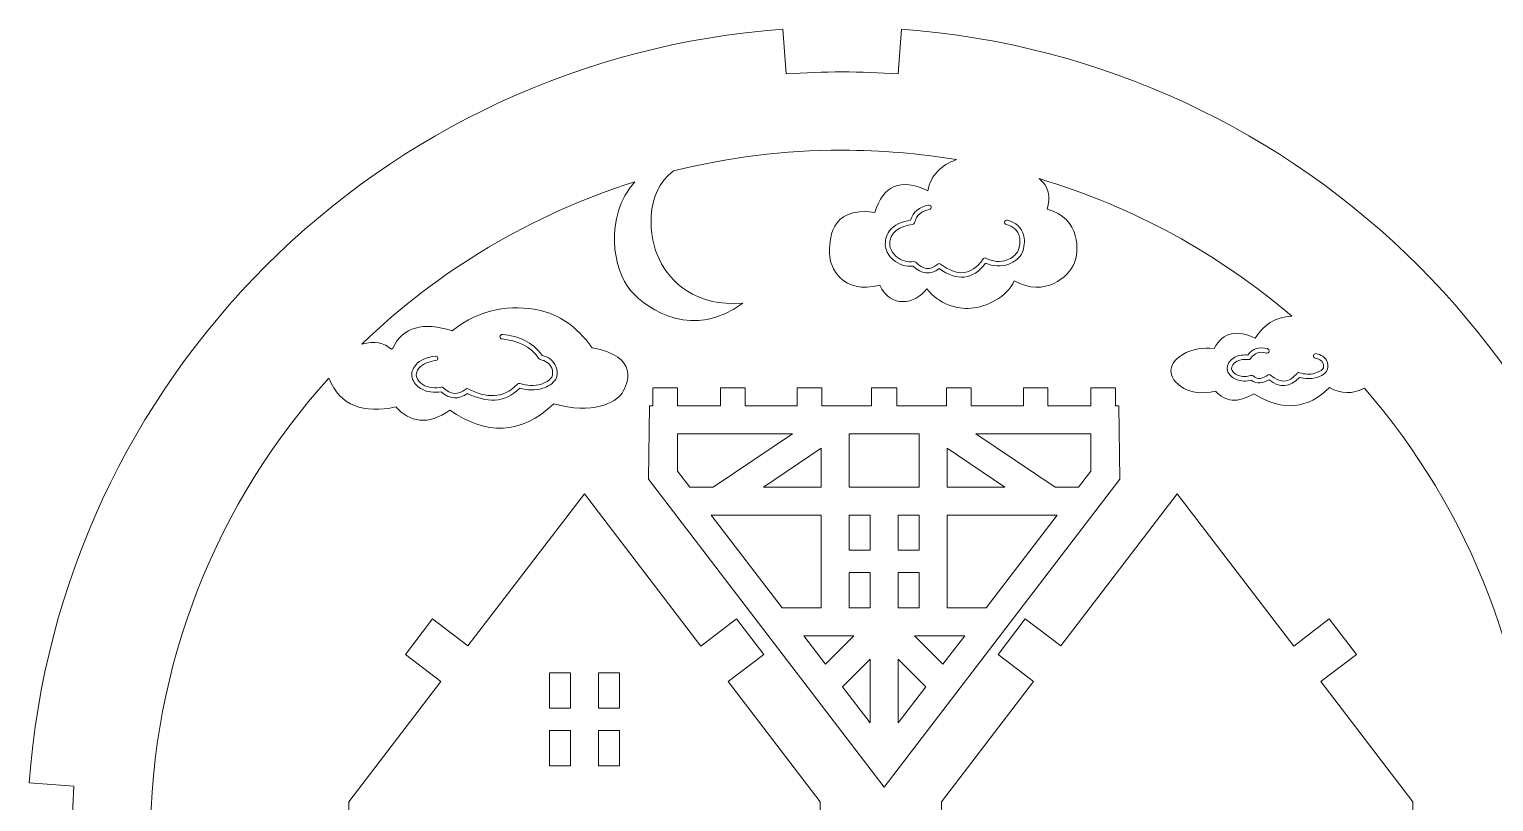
# Model space of a CAD drawing. Header units: centimetres. Extents: x -21 to 17.8, y -9.4 to 14.5.
# Drawn here: x -20.98 to -7.89, y 7.6 to 14.5 of the extents above; entities that cross this region are included whole.
import ezdxf

# ---------------------------------------------------------------- set-up
doc = ezdxf.new("R2010")
doc.units = ezdxf.units.CM
doc.header["$MEASUREMENT"] = 0
doc.layers.add('layer 1', color=7, linetype='Continuous')

msp = doc.modelspace()

# ---------------------------------------------------------------- linework, layer by layer
at = {"layer": 'layer 1', "color": 250, "lineweight": 9}
for points, knots in [([(-8.53637, 2.70419), (-8.53637, 2.70419), (-8.2356, 2.4405), (-8.2356, 2.4405), (-8.2356, 2.4405), (-7.22094, 3.59784), (-6.56722, 5.07958), (-6.45026, 6.70987), (-6.45026, 6.70987), (-6.45026, 6.70987), (-6.84924, 6.7385), (-6.84924, 6.7385), (-6.84924, 6.7385), (-6.83739, 6.90362), (-6.83135, 7.07036), (-6.83135, 7.2385), (-6.83135, 7.2385), (-6.83135, 7.40664), (-6.83739, 7.57338), (-6.84924, 7.7385), (-6.84924, 7.7385), (-6.84924, 7.7385), (-6.45026, 7.76712), (-6.45026, 7.76712), (-6.45026, 7.76712), (-6.70854, 11.36714), (-9.58405, 14.24265), (-13.18407, 14.50094), (-13.18407, 14.50094), (-13.18407, 14.50094), (-13.2127, 14.10196), (-13.2127, 14.10196), (-13.2127, 14.10196), (-13.37782, 14.11381), (-13.54456, 14.11985), (-13.7127, 14.11985), (-13.7127, 14.11985), (-13.88084, 14.11985), (-14.04758, 14.11381), (-14.2127, 14.10196), (-14.2127, 14.10196), (-14.2127, 14.10196), (-14.24133, 14.50094), (-14.24133, 14.50094), (-14.24133, 14.50094), (-17.84134, 14.24266), (-20.71686, 11.36714), (-20.97514, 7.76712), (-20.97514, 7.76712), (-20.97514, 7.76712), (-20.57617, 7.7385), (-20.57617, 7.7385), (-20.57617, 7.7385), (-20.58801, 7.57338), (-20.59405, 7.40664), (-20.59405, 7.2385), (-20.59405, 7.2385), (-20.59405, 7.07036), (-20.58801, 6.90362), (-20.57617, 6.7385), (-20.57617, 6.7385), (-20.57617, 6.7385), (-20.97514, 6.70987), (-20.97514, 6.70987), (-20.97514, 6.70987), (-20.85817, 5.07958), (-20.20446, 3.59785), (-19.1898, 2.4405), (-19.1898, 2.4405), (-19.1898, 2.4405), (-18.88903, 2.7042), (-18.88903, 2.7042), (-18.88903, 2.7042), (-18.669, 2.45323), (-18.43102, 2.21839), (-18.17708, 2.0017), (-18.17708, 2.0017), (-18.17708, 2.0017), (-18.43673, 1.69742), (-18.43673, 1.69742), (-18.43673, 1.69742), (-18.93551, 1.70855), (-19.27326, 1.49655), (-19.42137, 1.20314), (-19.42137, 1.20314), (-19.54112, 0.96593), (-19.63145, 0.55458), (-19.34669, 0.1815), (-19.34669, 0.1815), (-19.2268, 0.05302), (-19.07389, 0.04229), (-18.98548, 0.08612), (-18.98548, 0.08612), (-18.91164, 0.12273), (-18.77253, 0.23098), (-18.84401, 0.38524), (-18.84401, 0.38524), (-18.94223, 0.56103), (-18.9688, 0.69196), (-18.90351, 0.76532), (-18.90351, 0.76532), (-18.84595, 0.83001), (-18.70637, 0.89494), (-18.5027, 0.81651), (-18.5027, 0.81651), (-17.87093, 0.57594), (-18.02098, -0.27176), (-18.15902, -0.74442), (-18.15902, -0.74442), (-18.36718, -1.45712), (-19.08965, -2.06401), (-19.93655, -2.62312), (-19.93655, -2.62312), (-20.0852, -2.70235), (-20.21192, -2.90297), (-20.21192, -3.13317), (-20.21192, -3.13317), (-20.21192, -3.47218), (-19.9371, -3.747), (-19.59809, -3.747), (-19.59809, -3.747), (-19.30118, -3.747), (-19.0535, -3.5362), (-18.99657, -3.2561), (-18.99657, -3.2561), (-18.97755, -3.53036), (-18.74672, -3.747), (-18.46478, -3.747), (-18.46478, -3.747), (-18.17039, -3.747), (-17.93173, -3.51079), (-17.93173, -3.21941), (-17.93173, -3.21941), (-17.93173, -3.51079), (-17.69552, -3.747), (-17.40414, -3.747), (-17.40414, -3.747), (-17.11276, -3.747), (-16.87655, -3.51079), (-16.87655, -3.21941), (-16.87655, -3.21941), (-16.87655, -3.51079), (-16.64035, -3.747), (-16.34897, -3.747), (-16.34897, -3.747), (-16.06764, -3.747), (-15.83772, -3.5268), (-15.82221, -3.24935), (-15.82221, -3.24935), (-15.8067, -3.52679), (-15.57679, -3.747), (-15.29546, -3.747), (-15.29546, -3.747), (-15.00408, -3.747), (-14.76787, -3.51079), (-14.76787, -3.21941), (-14.76787, -3.21941), (-14.76787, -3.51079), (-14.53166, -3.747), (-14.24029, -3.747), (-14.24029, -3.747), (-13.94891, -3.747), (-13.7127, -3.51079), (-13.7127, -3.21941), (-13.7127, -3.21941), (-13.7127, -3.51079), (-13.47649, -3.747), (-13.18511, -3.747), (-13.18511, -3.747), (-12.89374, -3.747), (-12.65753, -3.51079), (-12.65753, -3.21941), (-12.65753, -3.21941), (-12.65753, -3.51079), (-12.42132, -3.747), (-12.12994, -3.747), (-12.12994, -3.747), (-11.84861, -3.747), (-11.6187, -3.52679), (-11.60319, -3.24935), (-11.60319, -3.24935), (-11.58768, -3.5268), (-11.35776, -3.747), (-11.07643, -3.747), (-11.07643, -3.747), (-10.78505, -3.747), (-10.54885, -3.51079), (-10.54885, -3.21941), (-10.54885, -3.21941), (-10.54885, -3.51079), (-10.31264, -3.747), (-10.02126, -3.747), (-10.02126, -3.747), (-9.72988, -3.747), (-9.49367, -3.51079), (-9.49367, -3.21941), (-9.49367, -3.21941), (-9.49367, -3.51079), (-9.25501, -3.747), (-8.96062, -3.747), (-8.96062, -3.747), (-8.67868, -3.747), (-8.44785, -3.53036), (-8.42883, -3.2561), (-8.42883, -3.2561), (-8.3719, -3.5362), (-8.12422, -3.747), (-7.82731, -3.747), (-7.82731, -3.747), (-7.4883, -3.747), (-7.21348, -3.47218), (-7.21348, -3.13317), (-7.21348, -3.13317), (-7.21348, -2.90297), (-7.3402, -2.70235), (-7.48885, -2.62312), (-7.48885, -2.62312), (-8.33575, -2.06401), (-9.05822, -1.45712), (-9.26638, -0.74442), (-9.26638, -0.74442), (-9.40442, -0.27176), (-9.55447, 0.57594), (-8.9227, 0.81651), (-8.9227, 0.81651), (-8.71903, 0.89494), (-8.57945, 0.83001), (-8.52189, 0.76532), (-8.52189, 0.76532), (-8.4566, 0.69196), (-8.48317, 0.56103), (-8.58139, 0.38524), (-8.58139, 0.38524), (-8.65287, 0.23098), (-8.51376, 0.12273), (-8.43992, 0.08612), (-8.43992, 0.08612), (-8.35151, 0.04229), (-8.1986, 0.05302), (-8.07871, 0.1815), (-8.07871, 0.1815), (-7.79395, 0.55458), (-7.88428, 0.96593), (-8.00403, 1.20314), (-8.00403, 1.20314), (-8.15214, 1.49655), (-8.48989, 1.70855), (-8.98867, 1.69742), (-8.98867, 1.69742), (-8.98867, 1.69742), (-9.24832, 2.0017), (-9.24832, 2.0017), (-9.24832, 2.0017), (-8.99439, 2.21838), (-8.7564, 2.45323), (-8.53637, 2.70419)], [0, 0, 0, 0, 0.01538462, 0.01538462, 0.01538462, 0.01538462, 0.03076923, 0.03076923, 0.03076923, 0.03076923, 0.04615385, 0.04615385, 0.04615385, 0.04615385, 0.06153846, 0.06153846, 0.06153846, 0.06153846, 0.07692308, 0.07692308, 0.07692308, 0.07692308, 0.09230769, 0.09230769, 0.09230769, 0.09230769, 0.10769231, 0.10769231, 0.10769231, 0.10769231, 0.12307692, 0.12307692, 0.12307692, 0.12307692, 0.13846154, 0.13846154, 0.13846154, 0.13846154, 0.15384615, 0.15384615, 0.15384615, 0.15384615, 0.16923077, 0.16923077, 0.16923077, 0.16923077, 0.18461538, 0.18461538, 0.18461538, 0.18461538, 0.2, 0.2, 0.2, 0.2, 0.21538462, 0.21538462, 0.21538462, 0.21538462, 0.23076923, 0.23076923, 0.23076923, 0.23076923, 0.24615385, 0.24615385, 0.24615385, 0.24615385, 0.26153846, 0.26153846, 0.26153846, 0.26153846, 0.27692308, 0.27692308, 0.27692308, 0.27692308, 0.29230769, 0.29230769, 0.29230769, 0.29230769, 0.30769231, 0.30769231, 0.30769231, 0.30769231, 0.32307692, 0.32307692, 0.32307692, 0.32307692, 0.33846154, 0.33846154, 0.33846154, 0.33846154, 0.35384615, 0.35384615, 0.35384615, 0.35384615, 0.36923077, 0.36923077, 0.36923077, 0.36923077, 0.38461538, 0.38461538, 0.38461538, 0.38461538, 0.4, 0.4, 0.4, 0.4, 0.41538462, 0.41538462, 0.41538462, 0.41538462, 0.43076923, 0.43076923, 0.43076923, 0.43076923, 0.44615385, 0.44615385, 0.44615385, 0.44615385, 0.46153846, 0.46153846, 0.46153846, 0.46153846, 0.47692308, 0.47692308, 0.47692308, 0.47692308, 0.49230769, 0.49230769, 0.49230769, 0.49230769, 0.50769231, 0.50769231, 0.50769231, 0.50769231, 0.52307692, 0.52307692, 0.52307692, 0.52307692, 0.53846154, 0.53846154, 0.53846154, 0.53846154, 0.55384615, 0.55384615, 0.55384615, 0.55384615, 0.56923077, 0.56923077, 0.56923077, 0.56923077, 0.58461538, 0.58461538, 0.58461538, 0.58461538, 0.6, 0.6, 0.6, 0.6, 0.61538462, 0.61538462, 0.61538462, 0.61538462, 0.63076923, 0.63076923, 0.63076923, 0.63076923, 0.64615385, 0.64615385, 0.64615385, 0.64615385, 0.66153846, 0.66153846, 0.66153846, 0.66153846, 0.67692308, 0.67692308, 0.67692308, 0.67692308, 0.69230769, 0.69230769, 0.69230769, 0.69230769, 0.70769231, 0.70769231, 0.70769231, 0.70769231, 0.72307692, 0.72307692, 0.72307692, 0.72307692, 0.73846154, 0.73846154, 0.73846154, 0.73846154, 0.75384615, 0.75384615, 0.75384615, 0.75384615, 0.76923077, 0.76923077, 0.76923077, 0.76923077, 0.78461538, 0.78461538, 0.78461538, 0.78461538, 0.8, 0.8, 0.8, 0.8, 0.81538462, 0.81538462, 0.81538462, 0.81538462, 0.83076923, 0.83076923, 0.83076923, 0.83076923, 0.84615385, 0.84615385, 0.84615385, 0.84615385, 0.86153846, 0.86153846, 0.86153846, 0.86153846, 0.87692308, 0.87692308, 0.87692308, 0.87692308, 0.89230769, 0.89230769, 0.89230769, 0.89230769, 0.90769231, 0.90769231, 0.90769231, 0.90769231, 0.92307692, 0.92307692, 0.92307692, 0.92307692, 0.93846154, 0.93846154, 0.93846154, 0.93846154, 0.95384615, 0.95384615, 0.95384615, 0.95384615, 0.96923077, 0.96923077, 0.96923077, 0.96923077, 1, 1, 1, 1]), ([(-10.65261, 1.86691), (-10.65261, 1.86691), (-10.65261, 1.46691), (-10.65261, 1.46691), (-10.65261, 1.46691), (-10.65261, 1.46691), (-11.05261, 1.46691), (-11.05261, 1.46691), (-11.05261, 1.46691), (-11.05261, 1.46691), (-11.05261, 1.86691), (-11.05261, 1.86691), (-11.05261, 1.86691), (-11.05261, 1.86691), (-15.74565, 1.86691), (-15.74565, 1.86691), (-15.74565, 1.86691), (-15.74565, 1.86691), (-15.74565, 2.2729), (-15.74565, 2.2729), (-15.74565, 2.2729), (-15.74565, 2.2729), (-15.258, 2.2729), (-15.258, 2.2729), (-15.258, 2.2729), (-15.258, 2.2729), (-15.258, 2.5729), (-15.258, 2.5729), (-15.258, 2.5729), (-15.258, 2.5729), (-15.74565, 2.5729), (-15.74565, 2.5729), (-15.74565, 2.5729), (-15.74565, 2.5729), (-15.74565, 2.76782), (-15.74565, 2.76782), (-15.74565, 2.76782), (-15.74565, 2.76782), (-15.50669, 2.76782), (-15.50669, 2.76782), (-15.50669, 2.76782), (-15.50669, 2.76782), (-15.50669, 3.06782), (-15.50669, 3.06782), (-15.50669, 3.06782), (-15.50669, 3.06782), (-15.74565, 3.06782), (-15.74565, 3.06782), (-15.74565, 3.06782), (-15.74565, 3.06782), (-15.74565, 3.35953), (-15.74565, 3.35953), (-15.74565, 3.35953), (-15.74565, 3.35953), (-16.04565, 3.35953), (-16.04565, 3.35953), (-16.04565, 3.35953), (-16.04565, 3.35953), (-16.04565, 3.06782), (-16.04565, 3.06782), (-16.04565, 3.06782), (-16.04565, 3.06782), (-16.66111, 3.06782), (-16.66111, 3.06782), (-16.66111, 3.06782), (-16.66111, 3.06782), (-16.66111, 3.35953), (-16.66111, 3.35953), (-16.66111, 3.35953), (-16.66111, 3.35953), (-16.96111, 3.35953), (-16.96111, 3.35953), (-16.96111, 3.35953), (-16.96111, 3.35953), (-16.96111, 3.06782), (-16.96111, 3.06782), (-16.96111, 3.06782), (-16.96111, 3.06782), (-18.27469, 3.06782), (-18.27469, 3.06782), (-18.27469, 3.06782), (-19.28044, 4.16722), (-19.89405, 5.63141), (-19.89405, 7.23889), (-19.89405, 7.23889), (-19.89405, 8.83364), (-19.29011, 10.28734), (-18.29851, 11.38377), (-18.29851, 11.38377), (-18.19762, 11.13207), (-17.98601, 11.06771), (-17.70164, 11.12646), (-17.70164, 11.12646), (-17.57264, 10.99036), (-17.41698, 10.95829), (-17.21744, 11.09736), (-17.21744, 11.09736), (-16.89431, 10.8723), (-16.58368, 10.87261), (-16.28875, 11.15556), (-16.28875, 11.15556), (-15.94257, 11.05534), (-15.7352, 11.16389), (-15.67878, 11.25069), (-15.67878, 11.25069), (-15.62564, 11.33243), (-15.52087, 11.57643), (-15.94479, 11.65563), (-15.94479, 11.65563), (-16.09052, 11.85245), (-16.25, 11.95493), (-16.41926, 11.99014), (-16.41926, 11.99014), (-16.662, 12.04063), (-16.94606, 12.011), (-17.19628, 11.80644), (-17.19628, 11.80644), (-17.45593, 11.8883), (-17.63778, 11.84367), (-17.72809, 11.65034), (-17.72809, 11.65034), (-17.73813, 11.64281), (-17.73817, 11.63925), (-17.74397, 11.64505), (-17.74397, 11.64505), (-17.80411, 11.70177), (-17.89075, 11.71607), (-18.00379, 11.68813), (-18.00379, 11.68813), (-17.3223, 12.34554), (-16.49016, 12.84785), (-15.56423, 13.13816), (-15.56423, 13.13816), (-15.84588, 12.81998), (-15.75844, 12.34754), (-15.60241, 12.16754), (-15.60241, 12.16754), (-15.44201, 11.98252), (-15.03686, 11.72751), (-14.60071, 12.05513), (-14.60071, 12.05513), (-15.028, 12.02142), (-15.24409, 12.23829), (-15.34617, 12.44308), (-15.34617, 12.44308), (-15.44232, 12.63595), (-15.48387, 13.03813), (-15.22108, 13.23489), (-15.22108, 13.23489), (-14.73832, 13.35595), (-14.23301, 13.42024), (-13.7127, 13.42024), (-13.7127, 13.42024), (-13.36471, 13.42024), (-13.02343, 13.39147), (-12.69111, 13.33621), (-12.69111, 13.33621), (-12.82897, 13.28614), (-12.92202, 13.19968), (-12.94697, 13.05785), (-12.94697, 13.05785), (-13.18974, 13.1739), (-13.34713, 13.1085), (-13.42057, 12.8647), (-13.42057, 12.8647), (-13.83981, 12.92425), (-13.8234, 12.5979), (-13.82514, 12.49428), (-13.82514, 12.49428), (-13.82708, 12.37816), (-13.71147, 12.12713), (-13.37559, 12.21382), (-13.37559, 12.21382), (-13.28624, 12.00711), (-13.05397, 12.04082), (-12.95755, 12.18207), (-12.95755, 12.18207), (-12.84418, 12.04441), (-12.69103, 11.99811), (-12.56167, 12.00851), (-12.56167, 12.00851), (-12.43032, 12.01906), (-12.23816, 12.10433), (-12.17572, 12.25351), (-12.17572, 12.25351), (-11.89792, 12.09824), (-11.68933, 12.29604), (-11.64117, 12.40412), (-11.64117, 12.40412), (-11.59394, 12.51013), (-11.57774, 12.81523), (-11.88204, 12.89247), (-11.88204, 12.89247), (-11.84558, 13.00434), (-11.86611, 13.09668), (-11.95312, 13.16619), (-11.95312, 13.16619), (-11.1115, 12.91672), (-10.3448, 12.49288), (-9.69492, 11.93654), (-9.69492, 11.93654), (-9.84574, 11.93237), (-9.94874, 11.85862), (-10.02195, 11.74154), (-10.02195, 11.74154), (-10.17934, 11.81193), (-10.30994, 11.80437), (-10.38972, 11.64893), (-10.38972, 11.64893), (-10.4933, 11.65917), (-10.57624, 11.64163), (-10.63851, 11.61206), (-10.63851, 11.61206), (-10.81242, 11.52947), (-10.822, 11.3853), (-10.65778, 11.29229), (-10.65778, 11.29229), (-10.59604, 11.25731), (-10.50585, 11.2384), (-10.37649, 11.26793), (-10.37649, 11.26793), (-10.29069, 11.16911), (-10.17744, 11.15947), (-10.03518, 11.24412), (-10.03518, 11.24412), (-9.77299, 11.08061), (-9.54947, 11.11042), (-9.35784, 11.29968), (-9.35784, 11.29968), (-9.25771, 11.24143), (-9.1541, 11.23898), (-9.04692, 11.29361), (-9.04692, 11.29361), (-8.10291, 10.20825), (-7.53135, 8.79032), (-7.53135, 7.23889), (-7.53135, 7.23889), (-7.53135, 4.93831), (-8.78815, 2.93126), (-10.65261, 1.86691)], [0, 0, 0, 0, 0.01639344, 0.01639344, 0.01639344, 0.01639344, 0.03278689, 0.03278689, 0.03278689, 0.03278689, 0.04918033, 0.04918033, 0.04918033, 0.04918033, 0.06557377, 0.06557377, 0.06557377, 0.06557377, 0.08196721, 0.08196721, 0.08196721, 0.08196721, 0.09836066, 0.09836066, 0.09836066, 0.09836066, 0.1147541, 0.1147541, 0.1147541, 0.1147541, 0.13114754, 0.13114754, 0.13114754, 0.13114754, 0.14754098, 0.14754098, 0.14754098, 0.14754098, 0.16393443, 0.16393443, 0.16393443, 0.16393443, 0.18032787, 0.18032787, 0.18032787, 0.18032787, 0.19672131, 0.19672131, 0.19672131, 0.19672131, 0.21311475, 0.21311475, 0.21311475, 0.21311475, 0.2295082, 0.2295082, 0.2295082, 0.2295082, 0.24590164, 0.24590164, 0.24590164, 0.24590164, 0.26229508, 0.26229508, 0.26229508, 0.26229508, 0.27868852, 0.27868852, 0.27868852, 0.27868852, 0.29508197, 0.29508197, 0.29508197, 0.29508197, 0.31147541, 0.31147541, 0.31147541, 0.31147541, 0.32786885, 0.32786885, 0.32786885, 0.32786885, 0.3442623, 0.3442623, 0.3442623, 0.3442623, 0.36065574, 0.36065574, 0.36065574, 0.36065574, 0.37704918, 0.37704918, 0.37704918, 0.37704918, 0.39344262, 0.39344262, 0.39344262, 0.39344262, 0.40983607, 0.40983607, 0.40983607, 0.40983607, 0.42622951, 0.42622951, 0.42622951, 0.42622951, 0.44262295, 0.44262295, 0.44262295, 0.44262295, 0.45901639, 0.45901639, 0.45901639, 0.45901639, 0.47540984, 0.47540984, 0.47540984, 0.47540984, 0.49180328, 0.49180328, 0.49180328, 0.49180328, 0.50819672, 0.50819672, 0.50819672, 0.50819672, 0.52459016, 0.52459016, 0.52459016, 0.52459016, 0.54098361, 0.54098361, 0.54098361, 0.54098361, 0.55737705, 0.55737705, 0.55737705, 0.55737705, 0.57377049, 0.57377049, 0.57377049, 0.57377049, 0.59016393, 0.59016393, 0.59016393, 0.59016393, 0.60655738, 0.60655738, 0.60655738, 0.60655738, 0.62295082, 0.62295082, 0.62295082, 0.62295082, 0.63934426, 0.63934426, 0.63934426, 0.63934426, 0.6557377, 0.6557377, 0.6557377, 0.6557377, 0.67213115, 0.67213115, 0.67213115, 0.67213115, 0.68852459, 0.68852459, 0.68852459, 0.68852459, 0.70491803, 0.70491803, 0.70491803, 0.70491803, 0.72131148, 0.72131148, 0.72131148, 0.72131148, 0.73770492, 0.73770492, 0.73770492, 0.73770492, 0.75409836, 0.75409836, 0.75409836, 0.75409836, 0.7704918, 0.7704918, 0.7704918, 0.7704918, 0.78688525, 0.78688525, 0.78688525, 0.78688525, 0.80327869, 0.80327869, 0.80327869, 0.80327869, 0.81967213, 0.81967213, 0.81967213, 0.81967213, 0.83606557, 0.83606557, 0.83606557, 0.83606557, 0.85245902, 0.85245902, 0.85245902, 0.85245902, 0.86885246, 0.86885246, 0.86885246, 0.86885246, 0.8852459, 0.8852459, 0.8852459, 0.8852459, 0.90163934, 0.90163934, 0.90163934, 0.90163934, 0.91803279, 0.91803279, 0.91803279, 0.91803279, 0.93442623, 0.93442623, 0.93442623, 0.93442623, 0.95081967, 0.95081967, 0.95081967, 0.95081967, 0.96721311, 0.96721311, 0.96721311, 0.96721311, 1, 1, 1, 1]), ([(-12.43111, 12.41212), (-12.54632, 12.25569), (-12.68979, 12.25152), (-12.84466, 12.36198), (-12.84466, 12.36198), (-12.92583, 12.30125), (-13.00574, 12.31351), (-13.07763, 12.3848), (-13.07763, 12.3848), (-13.14328, 12.37949), (-13.20661, 12.39655), (-13.25669, 12.44105), (-13.25669, 12.44105), (-13.28925, 12.46998), (-13.32005, 12.51611), (-13.32564, 12.56017), (-13.32564, 12.56017), (-13.33171, 12.60802), (-13.32065, 12.65735), (-13.2924, 12.69674), (-13.2924, 12.69674), (-13.24862, 12.75778), (-13.1738, 12.78405), (-13.10185, 12.79418), (-13.10185, 12.79418), (-13.07929, 12.87068), (-13.02085, 12.91326), (-12.94203, 12.93053), (-12.94203, 12.93053), (-12.93127, 12.93288), (-12.92057, 12.92603), (-12.91821, 12.91527), (-12.91821, 12.91527), (-12.91586, 12.90451), (-12.92271, 12.89381), (-12.93347, 12.89145), (-12.93347, 12.89145), (-13.00155, 12.87654), (-13.05051, 12.8414), (-13.06642, 12.77161), (-13.06642, 12.77161), (-13.06834, 12.76317), (-13.07506, 12.75716), (-13.08365, 12.75618), (-13.08365, 12.75618), (-13.19093, 12.74393), (-13.30181, 12.69023), (-13.28596, 12.56521), (-13.28596, 12.56521), (-13.28163, 12.53106), (-13.25521, 12.49324), (-13.23013, 12.47096), (-13.23013, 12.47096), (-13.18608, 12.43182), (-13.1301, 12.41889), (-13.07231, 12.4255), (-13.07231, 12.4255), (-13.06587, 12.42624), (-13.06001, 12.42411), (-13.05554, 12.41941), (-13.05554, 12.41941), (-12.99276, 12.35336), (-12.92975, 12.34226), (-12.858, 12.40243), (-12.858, 12.40243), (-12.8508, 12.40848), (-12.84068, 12.40875), (-12.83315, 12.40311), (-12.83315, 12.40311), (-12.68728, 12.29373), (-12.56098, 12.29328), (-12.45417, 12.44871), (-12.45417, 12.44871), (-12.44846, 12.45702), (-12.43764, 12.45978), (-12.42864, 12.45522), (-12.42864, 12.45522), (-12.36873, 12.42483), (-12.30139, 12.41601), (-12.23783, 12.44043), (-12.23783, 12.44043), (-12.20074, 12.45468), (-12.15571, 12.48612), (-12.13996, 12.52416), (-12.13996, 12.52416), (-12.12525, 12.55969), (-12.12034, 12.60729), (-12.12854, 12.64476), (-12.12854, 12.64476), (-12.14213, 12.70686), (-12.18785, 12.74066), (-12.24713, 12.75675), (-12.24713, 12.75675), (-12.25776, 12.75963), (-12.26408, 12.77066), (-12.26119, 12.78129), (-12.26119, 12.78129), (-12.25831, 12.79192), (-12.24728, 12.79824), (-12.23665, 12.79535), (-12.23665, 12.79535), (-12.16275, 12.7753), (-12.10631, 12.73026), (-12.08947, 12.65331), (-12.08947, 12.65331), (-12.07952, 12.60786), (-12.08516, 12.55195), (-12.103, 12.50886), (-12.103, 12.50886), (-12.12314, 12.46022), (-12.17571, 12.42145), (-12.22349, 12.40309), (-12.22349, 12.40309), (-12.29219, 12.3767), (-12.36507, 12.38284), (-12.43111, 12.41212)], [0, 0, 0, 0, 0.03333333, 0.03333333, 0.03333333, 0.03333333, 0.06666667, 0.06666667, 0.06666667, 0.06666667, 0.1, 0.1, 0.1, 0.1, 0.13333333, 0.13333333, 0.13333333, 0.13333333, 0.16666667, 0.16666667, 0.16666667, 0.16666667, 0.2, 0.2, 0.2, 0.2, 0.23333333, 0.23333333, 0.23333333, 0.23333333, 0.26666667, 0.26666667, 0.26666667, 0.26666667, 0.3, 0.3, 0.3, 0.3, 0.33333333, 0.33333333, 0.33333333, 0.33333333, 0.36666667, 0.36666667, 0.36666667, 0.36666667, 0.4, 0.4, 0.4, 0.4, 0.43333333, 0.43333333, 0.43333333, 0.43333333, 0.46666667, 0.46666667, 0.46666667, 0.46666667, 0.5, 0.5, 0.5, 0.5, 0.53333333, 0.53333333, 0.53333333, 0.53333333, 0.56666667, 0.56666667, 0.56666667, 0.56666667, 0.6, 0.6, 0.6, 0.6, 0.63333333, 0.63333333, 0.63333333, 0.63333333, 0.66666667, 0.66666667, 0.66666667, 0.66666667, 0.7, 0.7, 0.7, 0.7, 0.73333333, 0.73333333, 0.73333333, 0.73333333, 0.76666667, 0.76666667, 0.76666667, 0.76666667, 0.8, 0.8, 0.8, 0.8, 0.83333333, 0.83333333, 0.83333333, 0.83333333, 0.86666667, 0.86666667, 0.86666667, 0.86666667, 0.9, 0.9, 0.9, 0.9, 0.93333333, 0.93333333, 0.93333333, 0.93333333, 1, 1, 1, 1]), ([(-16.39423, 11.58726), (-16.33944, 11.57323), (-16.29166, 11.54202), (-16.27019, 11.48744), (-16.27019, 11.48744), (-16.25694, 11.45375), (-16.25442, 11.40679), (-16.27206, 11.3741), (-16.27206, 11.3741), (-16.29363, 11.33411), (-16.34627, 11.30596), (-16.38795, 11.29287), (-16.38795, 11.29287), (-16.45503, 11.27182), (-16.52674, 11.27488), (-16.59375, 11.29425), (-16.59375, 11.29425), (-16.73105, 11.1552), (-16.89407, 11.16557), (-17.06066, 11.24729), (-17.06066, 11.24729), (-17.14124, 11.19035), (-17.22138, 11.19433), (-17.29542, 11.26128), (-17.29542, 11.26128), (-17.35863, 11.25203), (-17.42529, 11.25774), (-17.48038, 11.29249), (-17.48038, 11.29249), (-17.51284, 11.31296), (-17.5454, 11.34793), (-17.55488, 11.38611), (-17.55488, 11.38611), (-17.56454, 11.42499), (-17.55023, 11.4675), (-17.52559, 11.49791), (-17.52559, 11.49791), (-17.48304, 11.55043), (-17.41151, 11.57225), (-17.34691, 11.58023), (-17.34691, 11.58023), (-17.33598, 11.58158), (-17.32596, 11.57376), (-17.32461, 11.56283), (-17.32461, 11.56283), (-17.32326, 11.5519), (-17.33108, 11.54188), (-17.34201, 11.54053), (-17.34201, 11.54053), (-17.39532, 11.53395), (-17.45913, 11.5164), (-17.49451, 11.47272), (-17.49451, 11.47272), (-17.51108, 11.45227), (-17.52263, 11.4222), (-17.51606, 11.39575), (-17.51606, 11.39575), (-17.50917, 11.36801), (-17.4824, 11.34106), (-17.45904, 11.32632), (-17.45904, 11.32632), (-17.40974, 11.29523), (-17.34828, 11.29267), (-17.29228, 11.30228), (-17.29228, 11.30228), (-17.2858, 11.3034), (-17.27973, 11.30152), (-17.275, 11.29695), (-17.275, 11.29695), (-17.21013, 11.23426), (-17.14585, 11.23185), (-17.07488, 11.28651), (-17.07488, 11.28651), (-17.06862, 11.29133), (-17.06065, 11.29207), (-17.05361, 11.28848), (-17.05361, 11.28848), (-16.89583, 11.20819), (-16.74367, 11.19246), (-16.61426, 11.33063), (-16.61426, 11.33063), (-16.60885, 11.33641), (-16.60109, 11.33842), (-16.59355, 11.336), (-16.59355, 11.336), (-16.53109, 11.31597), (-16.46308, 11.31122), (-16.39993, 11.33104), (-16.39993, 11.33104), (-16.36927, 11.34066), (-16.32331, 11.36334), (-16.30726, 11.39308), (-16.30726, 11.39308), (-16.2954, 11.41508), (-16.2986, 11.45038), (-16.30742, 11.4728), (-16.30742, 11.4728), (-16.32489, 11.51722), (-16.36618, 11.54012), (-16.41088, 11.55012), (-16.41088, 11.55012), (-16.41616, 11.5513), (-16.42029, 11.55416), (-16.42325, 11.55869), (-16.42325, 11.55869), (-16.49875, 11.67412), (-16.61859, 11.72146), (-16.75228, 11.73361), (-16.75228, 11.73361), (-16.76325, 11.73461), (-16.77139, 11.74437), (-16.77039, 11.75534), (-16.77039, 11.75534), (-16.76939, 11.76631), (-16.75963, 11.77445), (-16.74866, 11.77345), (-16.74866, 11.77345), (-16.60506, 11.7604), (-16.47681, 11.70844), (-16.39423, 11.58726)], [0, 0, 0, 0, 0.03225806, 0.03225806, 0.03225806, 0.03225806, 0.06451613, 0.06451613, 0.06451613, 0.06451613, 0.09677419, 0.09677419, 0.09677419, 0.09677419, 0.12903226, 0.12903226, 0.12903226, 0.12903226, 0.16129032, 0.16129032, 0.16129032, 0.16129032, 0.19354839, 0.19354839, 0.19354839, 0.19354839, 0.22580645, 0.22580645, 0.22580645, 0.22580645, 0.25806452, 0.25806452, 0.25806452, 0.25806452, 0.29032258, 0.29032258, 0.29032258, 0.29032258, 0.32258065, 0.32258065, 0.32258065, 0.32258065, 0.35483871, 0.35483871, 0.35483871, 0.35483871, 0.38709677, 0.38709677, 0.38709677, 0.38709677, 0.41935484, 0.41935484, 0.41935484, 0.41935484, 0.4516129, 0.4516129, 0.4516129, 0.4516129, 0.48387097, 0.48387097, 0.48387097, 0.48387097, 0.51612903, 0.51612903, 0.51612903, 0.51612903, 0.5483871, 0.5483871, 0.5483871, 0.5483871, 0.58064516, 0.58064516, 0.58064516, 0.58064516, 0.61290323, 0.61290323, 0.61290323, 0.61290323, 0.64516129, 0.64516129, 0.64516129, 0.64516129, 0.67741935, 0.67741935, 0.67741935, 0.67741935, 0.70967742, 0.70967742, 0.70967742, 0.70967742, 0.74193548, 0.74193548, 0.74193548, 0.74193548, 0.77419355, 0.77419355, 0.77419355, 0.77419355, 0.80645161, 0.80645161, 0.80645161, 0.80645161, 0.83870968, 0.83870968, 0.83870968, 0.83870968, 0.87096774, 0.87096774, 0.87096774, 0.87096774, 0.90322581, 0.90322581, 0.90322581, 0.90322581, 0.93548387, 0.93548387, 0.93548387, 0.93548387, 1, 1, 1, 1]), ([(-9.6266, 11.39047), (-9.71023, 11.29879), (-9.80349, 11.29301), (-9.89887, 11.36988), (-9.89887, 11.36988), (-9.95095, 11.33665), (-10.00683, 11.32802), (-10.05923, 11.36623), (-10.05923, 11.36623), (-10.10235, 11.35447), (-10.14803, 11.35422), (-10.19002, 11.37112), (-10.19002, 11.37112), (-10.29458, 11.41319), (-10.30426, 11.51619), (-10.20362, 11.57036), (-10.20362, 11.57036), (-10.16886, 11.58907), (-10.1286, 11.59343), (-10.08966, 11.59053), (-10.08966, 11.59053), (-10.04521, 11.64868), (-9.98643, 11.66611), (-9.91247, 11.64714), (-9.91247, 11.64714), (-9.9018, 11.64441), (-9.89533, 11.63347), (-9.89807, 11.6228), (-9.89807, 11.6228), (-9.9008, 11.61213), (-9.91174, 11.60566), (-9.92241, 11.6084), (-9.92241, 11.6084), (-9.98398, 11.62419), (-10.02798, 11.61022), (-10.06367, 11.55824), (-10.06367, 11.55824), (-10.06796, 11.552), (-10.07484, 11.54885), (-10.08237, 11.54968), (-10.08237, 11.54968), (-10.11639, 11.55346), (-10.1539, 11.5517), (-10.18466, 11.53514), (-10.18466, 11.53514), (-10.25551, 11.497), (-10.24766, 11.43743), (-10.17508, 11.40822), (-10.17508, 11.40822), (-10.13844, 11.39348), (-10.09823, 11.39558), (-10.06109, 11.40738), (-10.06109, 11.40738), (-10.05438, 11.40951), (-10.04761, 11.40818), (-10.04221, 11.40367), (-10.04221, 11.40367), (-9.99758, 11.36639), (-9.95275, 11.3797), (-9.90933, 11.41114), (-9.90933, 11.41114), (-9.90168, 11.41668), (-9.89152, 11.4162), (-9.88442, 11.40998), (-9.88442, 11.40998), (-9.79834, 11.33454), (-9.72305, 11.33825), (-9.64826, 11.4264), (-9.64826, 11.4264), (-9.64283, 11.4328), (-9.63448, 11.4351), (-9.62654, 11.43239), (-9.62654, 11.43239), (-9.5824, 11.4173), (-9.53456, 11.41474), (-9.4894, 11.42688), (-9.4894, 11.42688), (-9.4681, 11.43261), (-9.43146, 11.44747), (-9.41812, 11.46626), (-9.41812, 11.46626), (-9.40947, 11.47845), (-9.41134, 11.50179), (-9.41636, 11.515), (-9.41636, 11.515), (-9.42753, 11.54436), (-9.45652, 11.55788), (-9.48572, 11.5631), (-9.48572, 11.5631), (-9.49657, 11.56504), (-9.50383, 11.57547), (-9.50189, 11.58631), (-9.50189, 11.58631), (-9.49995, 11.59716), (-9.48952, 11.60442), (-9.47868, 11.60248), (-9.47868, 11.60248), (-9.43507, 11.59467), (-9.39536, 11.5723), (-9.37898, 11.52922), (-9.37898, 11.52922), (-9.36904, 11.5031), (-9.36878, 11.46669), (-9.3855, 11.44312), (-9.3855, 11.44312), (-9.405, 11.41563), (-9.44753, 11.39672), (-9.47902, 11.38825), (-9.47902, 11.38825), (-9.52749, 11.37523), (-9.5786, 11.37653), (-9.6266, 11.39047)], [0, 0, 0, 0, 0.03448276, 0.03448276, 0.03448276, 0.03448276, 0.06896552, 0.06896552, 0.06896552, 0.06896552, 0.10344828, 0.10344828, 0.10344828, 0.10344828, 0.13793103, 0.13793103, 0.13793103, 0.13793103, 0.17241379, 0.17241379, 0.17241379, 0.17241379, 0.20689655, 0.20689655, 0.20689655, 0.20689655, 0.24137931, 0.24137931, 0.24137931, 0.24137931, 0.27586207, 0.27586207, 0.27586207, 0.27586207, 0.31034483, 0.31034483, 0.31034483, 0.31034483, 0.34482759, 0.34482759, 0.34482759, 0.34482759, 0.37931034, 0.37931034, 0.37931034, 0.37931034, 0.4137931, 0.4137931, 0.4137931, 0.4137931, 0.44827586, 0.44827586, 0.44827586, 0.44827586, 0.48275862, 0.48275862, 0.48275862, 0.48275862, 0.51724138, 0.51724138, 0.51724138, 0.51724138, 0.55172414, 0.55172414, 0.55172414, 0.55172414, 0.5862069, 0.5862069, 0.5862069, 0.5862069, 0.62068966, 0.62068966, 0.62068966, 0.62068966, 0.65517241, 0.65517241, 0.65517241, 0.65517241, 0.68965517, 0.68965517, 0.68965517, 0.68965517, 0.72413793, 0.72413793, 0.72413793, 0.72413793, 0.75862069, 0.75862069, 0.75862069, 0.75862069, 0.79310345, 0.79310345, 0.79310345, 0.79310345, 0.82758621, 0.82758621, 0.82758621, 0.82758621, 0.86206897, 0.86206897, 0.86206897, 0.86206897, 0.89655172, 0.89655172, 0.89655172, 0.89655172, 0.93103448, 0.93103448, 0.93103448, 0.93103448, 1, 1, 1, 1])]:
    msp.add_open_spline(points, degree=3, knots=knots, dxfattribs=at)
at = {"layer": 'layer 1', "color": 242, "lineweight": 9}
for points, knots in [([(-11.24151, 11.13692), (-11.24151, 11.13692), (-11.23114, 10.48177), (-11.23114, 10.48177), (-11.23114, 10.48177), (-11.23114, 10.48177), (-13.33723, 7.7301), (-13.33723, 7.7301), (-13.33723, 7.7301), (-13.33723, 7.7301), (-15.44332, 10.48177), (-15.44332, 10.48177), (-15.44332, 10.48177), (-15.44332, 10.48177), (-15.43295, 11.13692), (-15.43295, 11.13692), (-15.43295, 11.13692), (-15.43295, 11.13692), (-15.40332, 11.13692), (-15.40332, 11.13692), (-15.40332, 11.13692), (-15.40332, 11.13692), (-15.40332, 11.2972), (-15.40332, 11.2972), (-15.40332, 11.2972), (-15.40332, 11.2972), (-15.18372, 11.2972), (-15.18372, 11.2972), (-15.18372, 11.2972), (-15.18372, 11.2972), (-15.18372, 11.13692), (-15.18372, 11.13692), (-15.18372, 11.13692), (-15.18372, 11.13692), (-14.80007, 11.13692), (-14.80007, 11.13692), (-14.80007, 11.13692), (-14.80007, 11.13692), (-14.80007, 11.2972), (-14.80007, 11.2972), (-14.80007, 11.2972), (-14.80007, 11.2972), (-14.58047, 11.2972), (-14.58047, 11.2972), (-14.58047, 11.2972), (-14.58047, 11.2972), (-14.58047, 11.13692), (-14.58047, 11.13692), (-14.58047, 11.13692), (-14.58047, 11.13692), (-14.1148, 11.13692), (-14.1148, 11.13692), (-14.1148, 11.13692), (-14.1148, 11.13692), (-14.1148, 11.2972), (-14.1148, 11.2972), (-14.1148, 11.2972), (-14.1148, 11.2972), (-13.8952, 11.2972), (-13.8952, 11.2972), (-13.8952, 11.2972), (-13.8952, 11.2972), (-13.8952, 11.13692), (-13.8952, 11.13692), (-13.8952, 11.13692), (-13.8952, 11.13692), (-13.45069, 11.13692), (-13.45069, 11.13692), (-13.45069, 11.13692), (-13.45069, 11.13692), (-13.45069, 11.2972), (-13.45069, 11.2972), (-13.45069, 11.2972), (-13.45069, 11.2972), (-13.33723, 11.2972), (-13.33723, 11.2972), (-13.33723, 11.2972), (-13.33723, 11.2972), (-13.22377, 11.2972), (-13.22377, 11.2972), (-13.22377, 11.2972), (-13.22377, 11.2972), (-13.22377, 11.13692), (-13.22377, 11.13692), (-13.22377, 11.13692), (-13.22377, 11.13692), (-12.77926, 11.13692), (-12.77926, 11.13692), (-12.77926, 11.13692), (-12.77926, 11.13692), (-12.77926, 11.2972), (-12.77926, 11.2972), (-12.77926, 11.2972), (-12.77926, 11.2972), (-12.55966, 11.2972), (-12.55966, 11.2972), (-12.55966, 11.2972), (-12.55966, 11.2972), (-12.55966, 11.13692), (-12.55966, 11.13692), (-12.55966, 11.13692), (-12.55966, 11.13692), (-12.09399, 11.13692), (-12.09399, 11.13692), (-12.09399, 11.13692), (-12.09399, 11.13692), (-12.09399, 11.2972), (-12.09399, 11.2972), (-12.09399, 11.2972), (-12.09399, 11.2972), (-11.87439, 11.2972), (-11.87439, 11.2972), (-11.87439, 11.2972), (-11.87439, 11.2972), (-11.87439, 11.13692), (-11.87439, 11.13692), (-11.87439, 11.13692), (-11.87439, 11.13692), (-11.49074, 11.13692), (-11.49074, 11.13692), (-11.49074, 11.13692), (-11.49074, 11.13692), (-11.49074, 11.2972), (-11.49074, 11.2972), (-11.49074, 11.2972), (-11.49074, 11.2972), (-11.27114, 11.2972), (-11.27114, 11.2972), (-11.27114, 11.2972), (-11.27114, 11.2972), (-11.27114, 11.13692), (-11.27114, 11.13692), (-11.27114, 11.13692), (-11.27114, 11.13692), (-11.24151, 11.13692), (-11.24151, 11.13692)], [0, 0, 0, 0, 0.02857143, 0.02857143, 0.02857143, 0.02857143, 0.05714286, 0.05714286, 0.05714286, 0.05714286, 0.08571429, 0.08571429, 0.08571429, 0.08571429, 0.11428571, 0.11428571, 0.11428571, 0.11428571, 0.14285714, 0.14285714, 0.14285714, 0.14285714, 0.17142857, 0.17142857, 0.17142857, 0.17142857, 0.2, 0.2, 0.2, 0.2, 0.22857143, 0.22857143, 0.22857143, 0.22857143, 0.25714286, 0.25714286, 0.25714286, 0.25714286, 0.28571429, 0.28571429, 0.28571429, 0.28571429, 0.31428571, 0.31428571, 0.31428571, 0.31428571, 0.34285714, 0.34285714, 0.34285714, 0.34285714, 0.37142857, 0.37142857, 0.37142857, 0.37142857, 0.4, 0.4, 0.4, 0.4, 0.42857143, 0.42857143, 0.42857143, 0.42857143, 0.45714286, 0.45714286, 0.45714286, 0.45714286, 0.48571429, 0.48571429, 0.48571429, 0.48571429, 0.51428571, 0.51428571, 0.51428571, 0.51428571, 0.54285714, 0.54285714, 0.54285714, 0.54285714, 0.57142857, 0.57142857, 0.57142857, 0.57142857, 0.6, 0.6, 0.6, 0.6, 0.62857143, 0.62857143, 0.62857143, 0.62857143, 0.65714286, 0.65714286, 0.65714286, 0.65714286, 0.68571429, 0.68571429, 0.68571429, 0.68571429, 0.71428571, 0.71428571, 0.71428571, 0.71428571, 0.74285714, 0.74285714, 0.74285714, 0.74285714, 0.77142857, 0.77142857, 0.77142857, 0.77142857, 0.8, 0.8, 0.8, 0.8, 0.82857143, 0.82857143, 0.82857143, 0.82857143, 0.85714286, 0.85714286, 0.85714286, 0.85714286, 0.88571429, 0.88571429, 0.88571429, 0.88571429, 0.91428571, 0.91428571, 0.91428571, 0.91428571, 0.94285714, 0.94285714, 0.94285714, 0.94285714, 1, 1, 1, 1]), ([(-15.18372, 10.88692), (-15.18372, 10.88692), (-14.15554, 10.88692), (-14.15554, 10.88692), (-14.15554, 10.88692), (-14.15554, 10.88692), (-14.8645, 10.41085), (-14.8645, 10.41085), (-14.8645, 10.41085), (-14.8645, 10.41085), (-15.07422, 10.41085), (-15.07422, 10.41085), (-15.07422, 10.41085), (-15.07422, 10.41085), (-15.18372, 10.55391), (-15.18372, 10.55391), (-15.18372, 10.55391), (-15.18372, 10.55391), (-15.18372, 10.88692), (-15.18372, 10.88692)], [0, 0, 0, 0, 0.16666667, 0.16666667, 0.16666667, 0.16666667, 0.33333333, 0.33333333, 0.33333333, 0.33333333, 0.5, 0.5, 0.5, 0.5, 0.66666667, 0.66666667, 0.66666667, 0.66666667, 1, 1, 1, 1]), ([(-13.46223, 10.41085), (-13.46223, 10.41085), (-13.33723, 10.41085), (-13.33723, 10.41085), (-13.33723, 10.41085), (-13.33723, 10.41085), (-13.64964, 10.41085), (-13.64964, 10.41085), (-13.64964, 10.41085), (-13.64964, 10.41085), (-13.64964, 10.88692), (-13.64964, 10.88692), (-13.64964, 10.88692), (-13.64964, 10.88692), (-13.33723, 10.88692), (-13.33723, 10.88692), (-13.33723, 10.88692), (-13.33723, 10.88692), (-13.02482, 10.88692), (-13.02482, 10.88692), (-13.02482, 10.88692), (-13.02482, 10.88692), (-13.02482, 10.41085), (-13.02482, 10.41085), (-13.02482, 10.41085), (-13.02482, 10.41085), (-13.33723, 10.41085), (-13.33723, 10.41085), (-13.33723, 10.41085), (-13.33723, 10.41085), (-13.21223, 10.41085), (-13.21223, 10.41085)], [0, 0, 0, 0, 0.11111111, 0.11111111, 0.11111111, 0.11111111, 0.22222222, 0.22222222, 0.22222222, 0.22222222, 0.33333333, 0.33333333, 0.33333333, 0.33333333, 0.44444444, 0.44444444, 0.44444444, 0.44444444, 0.55555556, 0.55555556, 0.55555556, 0.55555556, 0.66666667, 0.66666667, 0.66666667, 0.66666667, 0.77777778, 0.77777778, 0.77777778, 0.77777778, 1, 1, 1, 1]), ([(-11.49074, 10.88692), (-11.49074, 10.88692), (-12.51892, 10.88692), (-12.51892, 10.88692), (-12.51892, 10.88692), (-12.51892, 10.88692), (-11.80996, 10.41085), (-11.80996, 10.41085), (-11.80996, 10.41085), (-11.80996, 10.41085), (-11.60024, 10.41085), (-11.60024, 10.41085), (-11.60024, 10.41085), (-11.60024, 10.41085), (-11.49074, 10.55391), (-11.49074, 10.55391), (-11.49074, 10.55391), (-11.49074, 10.55391), (-11.49074, 10.88692), (-11.49074, 10.88692)], [0, 0, 0, 0, 0.16666667, 0.16666667, 0.16666667, 0.16666667, 0.33333333, 0.33333333, 0.33333333, 0.33333333, 0.5, 0.5, 0.5, 0.5, 0.66666667, 0.66666667, 0.66666667, 0.66666667, 1, 1, 1, 1]), ([(-13.89964, 10.75762), (-13.89964, 10.75762), (-13.89964, 10.41085), (-13.89964, 10.41085), (-13.89964, 10.41085), (-13.89964, 10.41085), (-14.41604, 10.41085), (-14.41604, 10.41085), (-14.41604, 10.41085), (-14.41604, 10.41085), (-13.89964, 10.75762), (-13.89964, 10.75762)], [0, 0, 0, 0, 0.25, 0.25, 0.25, 0.25, 0.5, 0.5, 0.5, 0.5, 1, 1, 1, 1]), ([(-12.77482, 10.75762), (-12.77482, 10.75762), (-12.77482, 10.41085), (-12.77482, 10.41085), (-12.77482, 10.41085), (-12.77482, 10.41085), (-12.25842, 10.41085), (-12.25842, 10.41085), (-12.25842, 10.41085), (-12.25842, 10.41085), (-12.77482, 10.75762), (-12.77482, 10.75762)], [0, 0, 0, 0, 0.25, 0.25, 0.25, 0.25, 0.5, 0.5, 0.5, 0.5, 1, 1, 1, 1]), ([(-16.01516, 10.35034), (-16.01516, 10.35034), (-17.05561, 8.99096), (-17.05561, 8.99096), (-17.05561, 8.99096), (-17.05561, 8.99096), (-17.37211, 9.23321), (-17.37211, 9.23321), (-17.37211, 9.23321), (-17.37211, 9.23321), (-17.61523, 8.91558), (-17.61523, 8.91558), (-17.61523, 8.91558), (-17.61523, 8.91558), (-17.29873, 8.67332), (-17.29873, 8.67332), (-17.29873, 8.67332), (-17.29873, 8.67332), (-18.12125, 7.59867), (-18.12125, 7.59867), (-18.12125, 7.59867), (-18.12125, 7.59867), (-18.12125, 6.1265), (-18.12125, 6.1265), (-18.12125, 6.1265), (-18.12125, 6.1265), (-17.72125, 6.1265), (-17.72125, 6.1265), (-17.72125, 6.1265), (-17.72125, 6.1265), (-17.72125, 5.7265), (-17.72125, 5.7265), (-17.72125, 5.7265), (-17.72125, 5.7265), (-18.12125, 5.7265), (-18.12125, 5.7265), (-18.12125, 5.7265), (-18.12125, 5.7265), (-18.12125, 4.25433), (-18.12125, 4.25433), (-18.12125, 4.25433), (-18.12125, 4.25433), (-17.4662, 4.25433), (-17.4662, 4.25433), (-17.4662, 4.25433), (-17.4662, 4.25433), (-17.4662, 3.85433), (-17.4662, 3.85433), (-17.4662, 3.85433), (-17.4662, 3.85433), (-16.49884, 3.85433), (-16.49884, 3.85433), (-16.49884, 3.85433), (-16.49884, 3.85433), (-16.49884, 4.25433), (-16.49884, 4.25433), (-16.49884, 4.25433), (-15.34511, 4.25433), (-14.93443, 4.25433), (-13.90907, 4.25433), (-13.90907, 4.25433), (-13.90907, 4.25433), (-13.90907, 5.7265), (-13.90907, 5.7265), (-13.90907, 5.7265), (-13.90907, 5.7265), (-14.30907, 5.7265), (-14.30907, 5.7265), (-14.30907, 5.7265), (-14.30907, 5.7265), (-14.30907, 6.1265), (-14.30907, 6.1265), (-14.30907, 6.1265), (-14.30907, 6.1265), (-13.90907, 6.1265), (-13.90907, 6.1265), (-13.90907, 6.1265), (-13.90907, 6.1265), (-13.90907, 7.59867), (-13.90907, 7.59867), (-13.90907, 7.59867), (-13.90907, 7.59867), (-14.73093, 8.67245), (-14.73093, 8.67245), (-14.73093, 8.67245), (-14.73093, 8.67245), (-14.41329, 8.91558), (-14.41329, 8.91558), (-14.41329, 8.91558), (-14.41329, 8.91558), (-14.65641, 9.23321), (-14.65641, 9.23321), (-14.65641, 9.23321), (-14.65641, 9.23321), (-14.97405, 8.99009), (-14.97405, 8.99009), (-14.97405, 8.99009), (-14.97405, 8.99009), (-16.01516, 10.35034), (-16.01516, 10.35034)], [0, 0, 0, 0, 0.03846154, 0.03846154, 0.03846154, 0.03846154, 0.07692308, 0.07692308, 0.07692308, 0.07692308, 0.11538462, 0.11538462, 0.11538462, 0.11538462, 0.15384615, 0.15384615, 0.15384615, 0.15384615, 0.19230769, 0.19230769, 0.19230769, 0.19230769, 0.23076923, 0.23076923, 0.23076923, 0.23076923, 0.26923077, 0.26923077, 0.26923077, 0.26923077, 0.30769231, 0.30769231, 0.30769231, 0.30769231, 0.34615385, 0.34615385, 0.34615385, 0.34615385, 0.38461538, 0.38461538, 0.38461538, 0.38461538, 0.42307692, 0.42307692, 0.42307692, 0.42307692, 0.46153846, 0.46153846, 0.46153846, 0.46153846, 0.5, 0.5, 0.5, 0.5, 0.53846154, 0.53846154, 0.53846154, 0.53846154, 0.57692308, 0.57692308, 0.57692308, 0.57692308, 0.61538462, 0.61538462, 0.61538462, 0.61538462, 0.65384615, 0.65384615, 0.65384615, 0.65384615, 0.69230769, 0.69230769, 0.69230769, 0.69230769, 0.73076923, 0.73076923, 0.73076923, 0.73076923, 0.76923077, 0.76923077, 0.76923077, 0.76923077, 0.80769231, 0.80769231, 0.80769231, 0.80769231, 0.84615385, 0.84615385, 0.84615385, 0.84615385, 0.88461538, 0.88461538, 0.88461538, 0.88461538, 0.92307692, 0.92307692, 0.92307692, 0.92307692, 1, 1, 1, 1]), ([(-10.71978, 10.35034), (-10.71978, 10.35034), (-11.76023, 8.99096), (-11.76023, 8.99096), (-11.76023, 8.99096), (-11.76023, 8.99096), (-12.07673, 9.23321), (-12.07673, 9.23321), (-12.07673, 9.23321), (-12.07673, 9.23321), (-12.31985, 8.91558), (-12.31985, 8.91558), (-12.31985, 8.91558), (-12.31985, 8.91558), (-12.00335, 8.67332), (-12.00335, 8.67332), (-12.00335, 8.67332), (-12.00335, 8.67332), (-12.82587, 7.59867), (-12.82587, 7.59867), (-12.82587, 7.59867), (-12.82587, 7.59867), (-12.82587, 6.1265), (-12.82587, 6.1265), (-12.82587, 6.1265), (-12.82587, 6.1265), (-12.42587, 6.1265), (-12.42587, 6.1265), (-12.42587, 6.1265), (-12.42587, 6.1265), (-12.42587, 5.7265), (-12.42587, 5.7265), (-12.42587, 5.7265), (-12.42587, 5.7265), (-12.82587, 5.7265), (-12.82587, 5.7265), (-12.82587, 5.7265), (-12.82587, 5.7265), (-12.82587, 4.25433), (-12.82587, 4.25433), (-12.82587, 4.25433), (-12.82587, 4.25433), (-12.17082, 4.25433), (-12.17082, 4.25433), (-12.17082, 4.25433), (-12.17082, 4.25433), (-12.17082, 3.85433), (-12.17082, 3.85433), (-12.17082, 3.85433), (-12.17082, 3.85433), (-11.20346, 3.85433), (-11.20346, 3.85433), (-11.20346, 3.85433), (-11.20346, 3.85433), (-11.20346, 4.25433), (-11.20346, 4.25433), (-11.20346, 4.25433), (-10.04973, 4.25433), (-9.63905, 4.25433), (-8.61369, 4.25433), (-8.61369, 4.25433), (-8.61369, 4.25433), (-8.61369, 5.7265), (-8.61369, 5.7265), (-8.61369, 5.7265), (-8.61369, 5.7265), (-9.01369, 5.7265), (-9.01369, 5.7265), (-9.01369, 5.7265), (-9.01369, 5.7265), (-9.01369, 6.1265), (-9.01369, 6.1265), (-9.01369, 6.1265), (-9.01369, 6.1265), (-8.61369, 6.1265), (-8.61369, 6.1265), (-8.61369, 6.1265), (-8.61369, 6.1265), (-8.61369, 7.59867), (-8.61369, 7.59867), (-8.61369, 7.59867), (-8.61369, 7.59867), (-9.43555, 8.67245), (-9.43555, 8.67245), (-9.43555, 8.67245), (-9.43555, 8.67245), (-9.11791, 8.91558), (-9.11791, 8.91558), (-9.11791, 8.91558), (-9.11791, 8.91558), (-9.36103, 9.23321), (-9.36103, 9.23321), (-9.36103, 9.23321), (-9.36103, 9.23321), (-9.67867, 8.99009), (-9.67867, 8.99009), (-9.67867, 8.99009), (-9.67867, 8.99009), (-10.71978, 10.35034), (-10.71978, 10.35034)], [0, 0, 0, 0, 0.03846154, 0.03846154, 0.03846154, 0.03846154, 0.07692308, 0.07692308, 0.07692308, 0.07692308, 0.11538462, 0.11538462, 0.11538462, 0.11538462, 0.15384615, 0.15384615, 0.15384615, 0.15384615, 0.19230769, 0.19230769, 0.19230769, 0.19230769, 0.23076923, 0.23076923, 0.23076923, 0.23076923, 0.26923077, 0.26923077, 0.26923077, 0.26923077, 0.30769231, 0.30769231, 0.30769231, 0.30769231, 0.34615385, 0.34615385, 0.34615385, 0.34615385, 0.38461538, 0.38461538, 0.38461538, 0.38461538, 0.42307692, 0.42307692, 0.42307692, 0.42307692, 0.46153846, 0.46153846, 0.46153846, 0.46153846, 0.5, 0.5, 0.5, 0.5, 0.53846154, 0.53846154, 0.53846154, 0.53846154, 0.57692308, 0.57692308, 0.57692308, 0.57692308, 0.61538462, 0.61538462, 0.61538462, 0.61538462, 0.65384615, 0.65384615, 0.65384615, 0.65384615, 0.69230769, 0.69230769, 0.69230769, 0.69230769, 0.73076923, 0.73076923, 0.73076923, 0.73076923, 0.76923077, 0.76923077, 0.76923077, 0.76923077, 0.80769231, 0.80769231, 0.80769231, 0.80769231, 0.84615385, 0.84615385, 0.84615385, 0.84615385, 0.88461538, 0.88461538, 0.88461538, 0.88461538, 0.92307692, 0.92307692, 0.92307692, 0.92307692, 1, 1, 1, 1]), ([(-14.88287, 10.16085), (-14.88287, 10.16085), (-13.89964, 10.16085), (-13.89964, 10.16085), (-13.89964, 10.16085), (-13.89964, 10.16085), (-13.89964, 9.33135), (-13.89964, 9.33135), (-13.89964, 9.33135), (-13.89964, 9.33135), (-14.24798, 9.33135), (-14.24798, 9.33135), (-14.24798, 9.33135), (-14.24798, 9.33135), (-14.88287, 10.16085), (-14.88287, 10.16085)], [0, 0, 0, 0, 0.2, 0.2, 0.2, 0.2, 0.4, 0.4, 0.4, 0.4, 0.6, 0.6, 0.6, 0.6, 1, 1, 1, 1]), ([(-13.64964, 9.8461), (-13.64964, 9.8461), (-13.64964, 10.16085), (-13.64964, 10.16085), (-13.64964, 10.16085), (-13.64964, 10.16085), (-13.46223, 10.16085), (-13.46223, 10.16085), (-13.46223, 10.16085), (-13.46223, 10.16085), (-13.46223, 9.8461), (-13.46223, 9.8461), (-13.46223, 9.8461), (-13.46223, 9.8461), (-13.64964, 9.8461), (-13.64964, 9.8461)], [0, 0, 0, 0, 0.2, 0.2, 0.2, 0.2, 0.4, 0.4, 0.4, 0.4, 0.6, 0.6, 0.6, 0.6, 1, 1, 1, 1]), ([(-13.02482, 9.8461), (-13.02482, 9.8461), (-13.02482, 10.16085), (-13.02482, 10.16085), (-13.02482, 10.16085), (-13.02482, 10.16085), (-13.21223, 10.16085), (-13.21223, 10.16085), (-13.21223, 10.16085), (-13.21223, 10.16085), (-13.21223, 9.8461), (-13.21223, 9.8461), (-13.21223, 9.8461), (-13.21223, 9.8461), (-13.02482, 9.8461), (-13.02482, 9.8461)], [0, 0, 0, 0, 0.2, 0.2, 0.2, 0.2, 0.4, 0.4, 0.4, 0.4, 0.6, 0.6, 0.6, 0.6, 1, 1, 1, 1]), ([(-11.79159, 10.16085), (-11.79159, 10.16085), (-12.77482, 10.16085), (-12.77482, 10.16085), (-12.77482, 10.16085), (-12.77482, 10.16085), (-12.77482, 9.33135), (-12.77482, 9.33135), (-12.77482, 9.33135), (-12.77482, 9.33135), (-12.42648, 9.33135), (-12.42648, 9.33135), (-12.42648, 9.33135), (-12.42648, 9.33135), (-11.79159, 10.16085), (-11.79159, 10.16085)], [0, 0, 0, 0, 0.2, 0.2, 0.2, 0.2, 0.4, 0.4, 0.4, 0.4, 0.6, 0.6, 0.6, 0.6, 1, 1, 1, 1]), ([(-13.46223, 9.6461), (-13.46223, 9.6461), (-13.46223, 9.33135), (-13.46223, 9.33135), (-13.46223, 9.33135), (-13.46223, 9.33135), (-13.64964, 9.33135), (-13.64964, 9.33135), (-13.64964, 9.33135), (-13.64964, 9.33135), (-13.64964, 9.6461), (-13.64964, 9.6461), (-13.64964, 9.6461), (-13.64964, 9.6461), (-13.46223, 9.6461), (-13.46223, 9.6461)], [0, 0, 0, 0, 0.2, 0.2, 0.2, 0.2, 0.4, 0.4, 0.4, 0.4, 0.6, 0.6, 0.6, 0.6, 1, 1, 1, 1]), ([(-13.21223, 9.6461), (-13.21223, 9.6461), (-13.21223, 9.33135), (-13.21223, 9.33135), (-13.21223, 9.33135), (-13.21223, 9.33135), (-13.02482, 9.33135), (-13.02482, 9.33135), (-13.02482, 9.33135), (-13.02482, 9.33135), (-13.02482, 9.6461), (-13.02482, 9.6461), (-13.02482, 9.6461), (-13.02482, 9.6461), (-13.21223, 9.6461), (-13.21223, 9.6461)], [0, 0, 0, 0, 0.2, 0.2, 0.2, 0.2, 0.4, 0.4, 0.4, 0.4, 0.6, 0.6, 0.6, 0.6, 1, 1, 1, 1]), ([(-13.86194, 8.82697), (-13.86194, 8.82697), (-14.05663, 9.08135), (-14.05663, 9.08135), (-14.05663, 9.08135), (-14.05663, 9.08135), (-13.60756, 9.08135), (-13.60756, 9.08135), (-13.60756, 9.08135), (-13.60756, 9.08135), (-13.86194, 8.82697), (-13.86194, 8.82697)], [0, 0, 0, 0, 0.25, 0.25, 0.25, 0.25, 0.5, 0.5, 0.5, 0.5, 1, 1, 1, 1]), ([(-12.81252, 8.82697), (-12.81252, 8.82697), (-12.61783, 9.08135), (-12.61783, 9.08135), (-12.61783, 9.08135), (-12.61783, 9.08135), (-13.0669, 9.08135), (-13.0669, 9.08135), (-13.0669, 9.08135), (-13.0669, 9.08135), (-12.81252, 8.82697), (-12.81252, 8.82697)], [0, 0, 0, 0, 0.25, 0.25, 0.25, 0.25, 0.5, 0.5, 0.5, 0.5, 1, 1, 1, 1]), ([(-13.46223, 8.87312), (-13.46223, 8.87312), (-13.46223, 8.30474), (-13.46223, 8.30474), (-13.46223, 8.30474), (-13.46223, 8.30474), (-13.70865, 8.6267), (-13.70865, 8.6267), (-13.70865, 8.6267), (-13.70865, 8.6267), (-13.46223, 8.87312), (-13.46223, 8.87312)], [0, 0, 0, 0, 0.25, 0.25, 0.25, 0.25, 0.5, 0.5, 0.5, 0.5, 1, 1, 1, 1]), ([(-13.21223, 8.87312), (-13.21223, 8.87312), (-13.21223, 8.30474), (-13.21223, 8.30474), (-13.21223, 8.30474), (-13.21223, 8.30474), (-12.96581, 8.6267), (-12.96581, 8.6267), (-12.96581, 8.6267), (-12.96581, 8.6267), (-13.21223, 8.87312), (-13.21223, 8.87312)], [0, 0, 0, 0, 0.25, 0.25, 0.25, 0.25, 0.5, 0.5, 0.5, 0.5, 1, 1, 1, 1]), ([(-16.14016, 8.74909), (-16.14016, 8.74909), (-16.32757, 8.74909), (-16.32757, 8.74909), (-16.32757, 8.74909), (-16.32757, 8.74909), (-16.32757, 8.43434), (-16.32757, 8.43434), (-16.32757, 8.43434), (-16.32757, 8.43434), (-16.14016, 8.43434), (-16.14016, 8.43434), (-16.14016, 8.43434), (-16.14016, 8.43434), (-16.14016, 8.74909), (-16.14016, 8.74909)], [0, 0, 0, 0, 0.2, 0.2, 0.2, 0.2, 0.4, 0.4, 0.4, 0.4, 0.6, 0.6, 0.6, 0.6, 1, 1, 1, 1]), ([(-15.70275, 8.74909), (-15.70275, 8.74909), (-15.70275, 8.43434), (-15.70275, 8.43434), (-15.70275, 8.43434), (-15.70275, 8.43434), (-15.89016, 8.43434), (-15.89016, 8.43434), (-15.89016, 8.43434), (-15.89016, 8.43434), (-15.89016, 8.74909), (-15.89016, 8.74909), (-15.89016, 8.74909), (-15.89016, 8.74909), (-15.70275, 8.74909), (-15.70275, 8.74909)], [0, 0, 0, 0, 0.2, 0.2, 0.2, 0.2, 0.4, 0.4, 0.4, 0.4, 0.6, 0.6, 0.6, 0.6, 1, 1, 1, 1]), ([(-16.32757, 7.91959), (-16.32757, 7.91959), (-16.14016, 7.91959), (-16.14016, 7.91959), (-16.14016, 7.91959), (-16.14016, 7.91959), (-16.14016, 8.23434), (-16.14016, 8.23434), (-16.14016, 8.23434), (-16.14016, 8.23434), (-16.32757, 8.23434), (-16.32757, 8.23434), (-16.32757, 8.23434), (-16.32757, 8.23434), (-16.32757, 7.91959), (-16.32757, 7.91959)], [0, 0, 0, 0, 0.2, 0.2, 0.2, 0.2, 0.4, 0.4, 0.4, 0.4, 0.6, 0.6, 0.6, 0.6, 1, 1, 1, 1]), ([(-15.70275, 7.91959), (-15.70275, 7.91959), (-15.89016, 7.91959), (-15.89016, 7.91959), (-15.89016, 7.91959), (-15.89016, 7.91959), (-15.89016, 8.23434), (-15.89016, 8.23434), (-15.89016, 8.23434), (-15.89016, 8.23434), (-15.70275, 8.23434), (-15.70275, 8.23434), (-15.70275, 8.23434), (-15.70275, 8.23434), (-15.70275, 7.91959), (-15.70275, 7.91959)], [0, 0, 0, 0, 0.2, 0.2, 0.2, 0.2, 0.4, 0.4, 0.4, 0.4, 0.6, 0.6, 0.6, 0.6, 1, 1, 1, 1])]:
    msp.add_open_spline(points, degree=3, knots=knots, dxfattribs=at)

doc.saveas('drawing.dxf')
